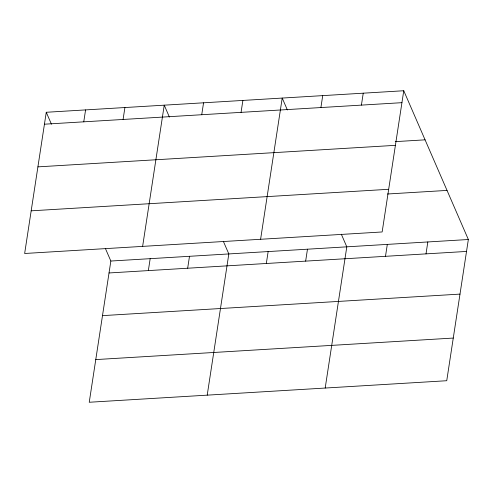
<?xml version="1.0" encoding="UTF-8"?>
<svg xmlns="http://www.w3.org/2000/svg" width="493" height="493" viewBox="0 0 493 493"><rect width="100%" height="100%" fill="white"/><g stroke="black" fill="none" stroke-linecap="round" stroke-linejoin="round"><path stroke-width="0.74" d="M46.262 112.275L24.65 253.488L382.149 231.963L403.761 90.743L46.262 112.275L51.438 124.193M83.761 121.833L85.585 109.902M123.084 119.466L124.908 107.536M105.366 248.417L110.851 261.037L89.239 402.257L446.738 380.725L468.35 239.512L403.761 90.743M142.625 246.383L164.237 105.169L169.413 117.094M148.35 270.595L150.174 258.671M201.736 114.727L203.56 102.803M187.673 268.229L189.497 256.305M241.059 112.361L242.883 100.43M207.214 395.152L228.826 253.932L223.341 241.311M260.6 239.284L282.212 98.064L287.388 109.988M266.325 263.49L268.149 251.566M320.9 107.554L322.724 95.624M305.648 261.124L307.472 249.199M361.418 105.114L363.242 93.183M325.189 388.046L346.801 246.827L341.316 234.206M385.489 256.317L387.319 244.392M426.007 253.877L427.832 241.952M44.432 124.199L401.937 102.673M395.263 141.633L425.077 139.839M37.906 166.868L395.404 145.336M31.176 210.825L388.681 189.294M387.406 194.008L447.034 190.415M110.851 261.037L468.35 239.512M109.027 272.962L466.526 251.436M102.495 315.631L459.994 294.105M95.771 359.588L453.27 338.062"/></g></svg>
